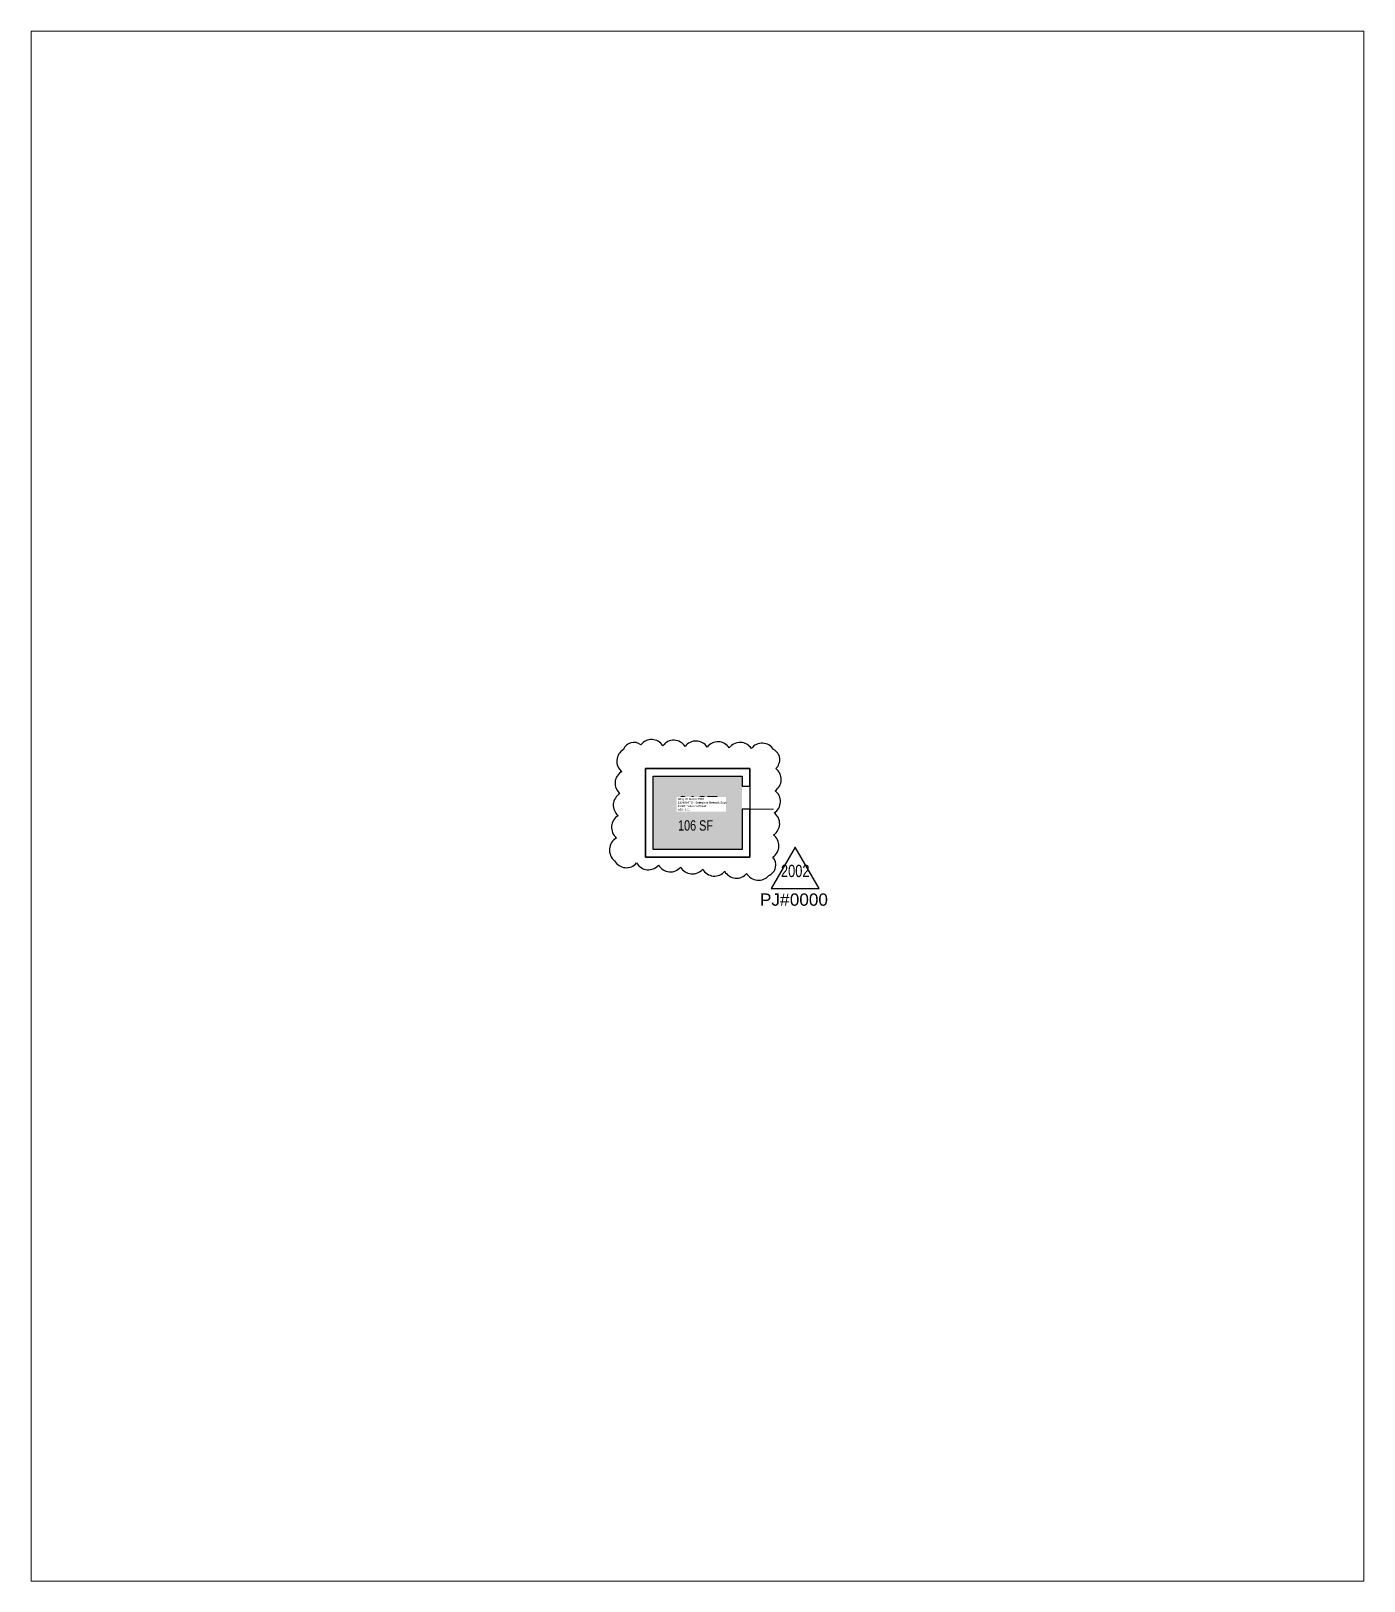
# Paper-space layout 'Layout1' of a CAD drawing. Header units: inches. Extents: x 0 to 8.5, y 1.12 to 11.
# The model-space entities are those that its viewports show. They can reach past a viewport. Long polylines and large blocks are cut down to what shows.
import ezdxf
from ezdxf.enums import TextEntityAlignment as Align

# ---------------------------------------------------------------- set-up
doc = ezdxf.new("R2010")
doc.units = ezdxf.units.IN
doc.header["$LTSCALE"] = 100
doc.header["$MEASUREMENT"] = 0
doc.layers.get('0').update_dxf_attribs({"linetype": 'CONTINUOUS'})
doc.layers.get('Defpoints').update_dxf_attribs({"linetype": 'CONTINUOUS'})
for name, color, linetype in [('A-DOOR', 2, 'CONTINUOUS'), ('A-IDEN-RNUM', 7, 'CONTINUOUS'), ('A-IDEN-SNUM', 4, 'CONTINUOUS'), ('A-IDEN-VNUM', 4, 'CONTINUOUS'), ('A-ROOF', 2, 'CONTINUOUS'), ('A-WALL', 5, 'CONTINUOUS'), ('AREA-TEXT', 3, 'CONTINUOUS'), ('Rooms-Category-Color', 7, 'CONTINUOUS'), ('Rooms-College-Color', 7, 'CONTINUOUS'), ('Rooms-Department-Color', 7, 'CONTINUOUS'), ('Rooms-Division-Color', 7, 'CONTINUOUS'), ('Rooms-Information', 7, 'CONTINUOUS')]:
    doc.layers.add(name, color=color, linetype=linetype)
doc.layers.add('A-REV', color=1, linetype='CONTINUOUS', true_color=0xff0000)
doc.styles.add('Arial', font='arial.ttf')
doc.styles.add('CP_AREA', font='arial.ttf', dxfattribs={"height": 15})
doc.styles.add('CP_ROOMSNUMBER', font='arial.ttf', dxfattribs={"height": 1})
doc.styles.add('CP_ROOMVNUMBER', font='arial.ttf', dxfattribs={"width": 0.85, "height": 0.075})

# ---------------------------------------------------------------- blocks, each defined once
blk = doc.blocks.new('ProjectRev')
at = {"transparency": 16777216}
blk.add_lwpolyline([(0, 0.1219824164496401), (-0.1220957161743463, -0.0894935673508428), (0.1220957161743428, -0.0894935673508428)], close=True, dxfattribs=at)
at = {"transparency": 16777216, "insert": (-0.1797527879617747, -0.1150713105150771), "char_height": 0.0625, "attachment_point": 1, "style": 'Arial'}
blk.add_mtext_dynamic_manual_height_columns('PJ#', width=0.247489784066488, gutter_width=0.3125, heights=[0], dxfattribs=at)
at = {"transparency": 16777216, "style": 'Arial', "width": 0.75}
blk.add_attdef('YEAR', text='', height=0.0625, dxfattribs=at).set_placement((0, 0), align=Align.MIDDLE_CENTER)
at = {"transparency": 16777216, "style": 'Arial'}
blk.add_attdef('PROJECT', text='', height=0.0625, dxfattribs=at).set_placement((-0.02758404181815877, -0.1150713105150771), align=Align.TOP_LEFT)

msp = doc.modelspace()

# ---------------------------------------------------------------- hatches: boundary and pattern name
at = {"layer": 'Rooms-Category-Color', "true_color": 0xadadad}
msp.add_hatch(color=253, dxfattribs=at).paths.add_polyline_path([(69175395.33287083, 27704473.37800056), (69175414.01521212, 27704362.94716192), (69175279.92062235, 27704340.26146177), (69175261.23828106, 27704450.69230042)])
at = {"layer": 'Rooms-College-Color', "true_color": 0xe3c5e1}
msp.add_hatch(color=254, dxfattribs=at).paths.add_polyline_path([(69175395.33287083, 27704473.37800056), (69175414.01521212, 27704362.94716192), (69175279.92062235, 27704340.26146177), (69175261.23828106, 27704450.69230042)])
at = {"layer": 'Rooms-Department-Color', "true_color": 0xacacac}
msp.add_hatch(color=253, dxfattribs=at).paths.add_polyline_path([(69175395.33287083, 27704473.37800056), (69175414.01521212, 27704362.94716192), (69175279.92062235, 27704340.26146177), (69175261.23828106, 27704450.69230042)])
at = {"layer": 'Rooms-Division-Color', "true_color": 0xadadad}
msp.add_hatch(color=253, dxfattribs=at).paths.add_polyline_path([(69175395.33287083, 27704473.37800056), (69175414.01521212, 27704362.94716192), (69175279.92062235, 27704340.26146177), (69175261.23828106, 27704450.69230042)])

# ---------------------------------------------------------------- linework, layer by layer
at = {"layer": 'A-DOOR'}
msp.add_lwpolyline([(69175415.5314278, 27704425.92444157, 1.5, 1.5, 0), (69175451.0270545, 27704431.92947984, 0, 0, 0), (69175450.90194954, 27704432.66897206, 0, 0, 0.4026013800802021), (69175409.65058473, 27704460.68595369, 0, 0, 0.4142135623730951)], format="xyseb", dxfattribs=at)
at = {"layer": 'A-REV'}
msp.add_lwpolyline([(69175224.45940879, 27704313.25709963, 0.52056705), (69175258.23471895, 27704315.71876996, 0.52056705), (69175292.01002912, 27704318.18044029, 0.52056705), (69175325.78533928, 27704320.64211062, 0.52056705), (69175359.56064944, 27704323.10378096, 0.52056705), (69175393.33595961, 27704325.56545129, 0.52056705), (69175427.11126977, 27704328.02712162, 0.52056705), (69175460.88657993, 27704330.48879195, 0.52056705), (69175462.23410566, 27704359.28958914, 0.52056705), (69175457.71910676, 27704392.8521603, 0.52056705), (69175453.20410788, 27704426.41473145, 0.52056705), (69175448.689109, 27704459.97730261, 0.52056705), (69175444.1741101, 27704493.53987376, 0.52056705), (69175435.8076348, 27704522.05097299, 0.52056705), (69175402.24738722, 27704517.5187352, 0.52056705), (69175368.68713963, 27704512.9864974, 0.52056705), (69175335.12689205, 27704508.4542596, 0.52056705), (69175301.56664446, 27704503.92202181, 0.52056705), (69175268.00639687, 27704499.38978401, 0.52056705), (69175234.44614929, 27704494.85754621, 0.52056705), (69175209.40195988, 27704483.52033567, 0.52056705), (69175212.3852027, 27704449.78709302, 0.52056705), (69175215.36844553, 27704416.05385037, 0.52056705), (69175218.35168837, 27704382.32060772, 0.52056705), (69175221.3349312, 27704348.58736506, 0.52056705)], format="xyb", close=True, dxfattribs=at)
at = {"layer": 'A-ROOF'}
msp.add_lwpolyline([(69175405.16306698, 27704487.21155556), (69175427.84876713, 27704353.11696578), (69175270.0904262, 27704326.42790678), (69175247.40472606, 27704460.52249656)], close=True, dxfattribs=at)
at = {"layer": 'A-WALL'}
msp.add_lwpolyline([(69175403.69955222, 27704423.92276214), (69175414.01521212, 27704362.94716192), (69175279.92062235, 27704340.26146177), (69175261.23828106, 27704450.69230042), (69175395.33287083, 27704473.37800056), (69175397.81870914, 27704458.68427426), (69175409.65058473, 27704460.68595369), (69175405.16306698, 27704487.21155556), (69175247.40472606, 27704460.52249656), (69175270.0904262, 27704326.42790678), (69175427.84876713, 27704353.11696578), (69175415.5314278, 27704425.92444157)], close=True, dxfattribs=at)

# ---------------------------------------------------------------- block references
at = {"layer": 'A-REV', "xscale": 300, "yscale": 300, "zscale": 300, "rotation": 9.602200732271463}
msp.add_blockref('ProjectRev', (69175499.60902393, 27704344.15894409), dxfattribs=at).add_auto_attribs({'YEAR': '2002', 'PROJECT': '0000'})

# ---------------------------------------------------------------- texts
at = {"layer": 'A-IDEN-RNUM', "style": 'CP_ROOMSNUMBER'}
msp.add_text('0910-00', height=0.792, rotation=9.602200778693671, dxfattribs=at).set_placement((69175343.59650762, 27704422.93269787), align=Align.MIDDLE)
at = {"layer": 'A-IDEN-SNUM', "style": 'CP_ROOMSNUMBER'}
msp.add_text('0180T91000', height=0.792, rotation=9.602200778693671, dxfattribs=at).set_placement((69175342.89400363, 27704417.6328431), align=Align.MIDDLE)
at = {"layer": 'A-IDEN-VNUM', "style": 'CP_ROOMVNUMBER', "width": 0.85}
msp.add_text('018T', height=22.5, rotation=9.602200778693671, dxfattribs=at).set_placement((69175335.29527248, 27704421.20351705), align=Align.MIDDLE)
at = {"layer": 'AREA-TEXT', "style": 'CP_AREA', "width": 0.75}
msp.add_text('106 SF', height=15.84, rotation=9.602200778693671, dxfattribs=at).set_placement((69175337.52404764, 27704387.3238988), align=Align.MIDDLE_CENTER)

# ---------------------------------------------------------------- next in the draw order: texts
at = {"layer": 'Rooms-Information', "insert": (69175307.125453, 27704405.17585615), "char_height": 3.214285714285714, "width": 71.99999999999999, "attachment_point": 7, "rotation": 9.602200778693671, "style": 'CP_ROOMVNUMBER', "bg_fill": 3, "box_fill_scale": 1.5, "bg_fill_color": 256, "bg_fill_true_color": 13158600, "bg_fill_transparency": 0}
msp.add_mtext('Bldg.18, Room T910^M^J132900-ITS - Enterprise Network Svcs^M^JFICM: Telecom Closet^M^JASF: 171', dxfattribs=at)

psp = doc.layouts.get("Layout1")

# ---------------------------------------------------------------- viewports
at = {"layer": 'Defpoints', "view_target_point": (981.9285714285702, 1038.25), "view_twist_angle": 350.3977992650978}
psp.add_viewport(center=(4.249999879852055, 6.057963047939888), size=(8.499914759706513, 9.883963423530847), view_center_point=(72826302.35537988, 15776504.32174508), view_height=2372.151221647403, dxfattribs=at)

doc.saveas('drawing.dxf')
